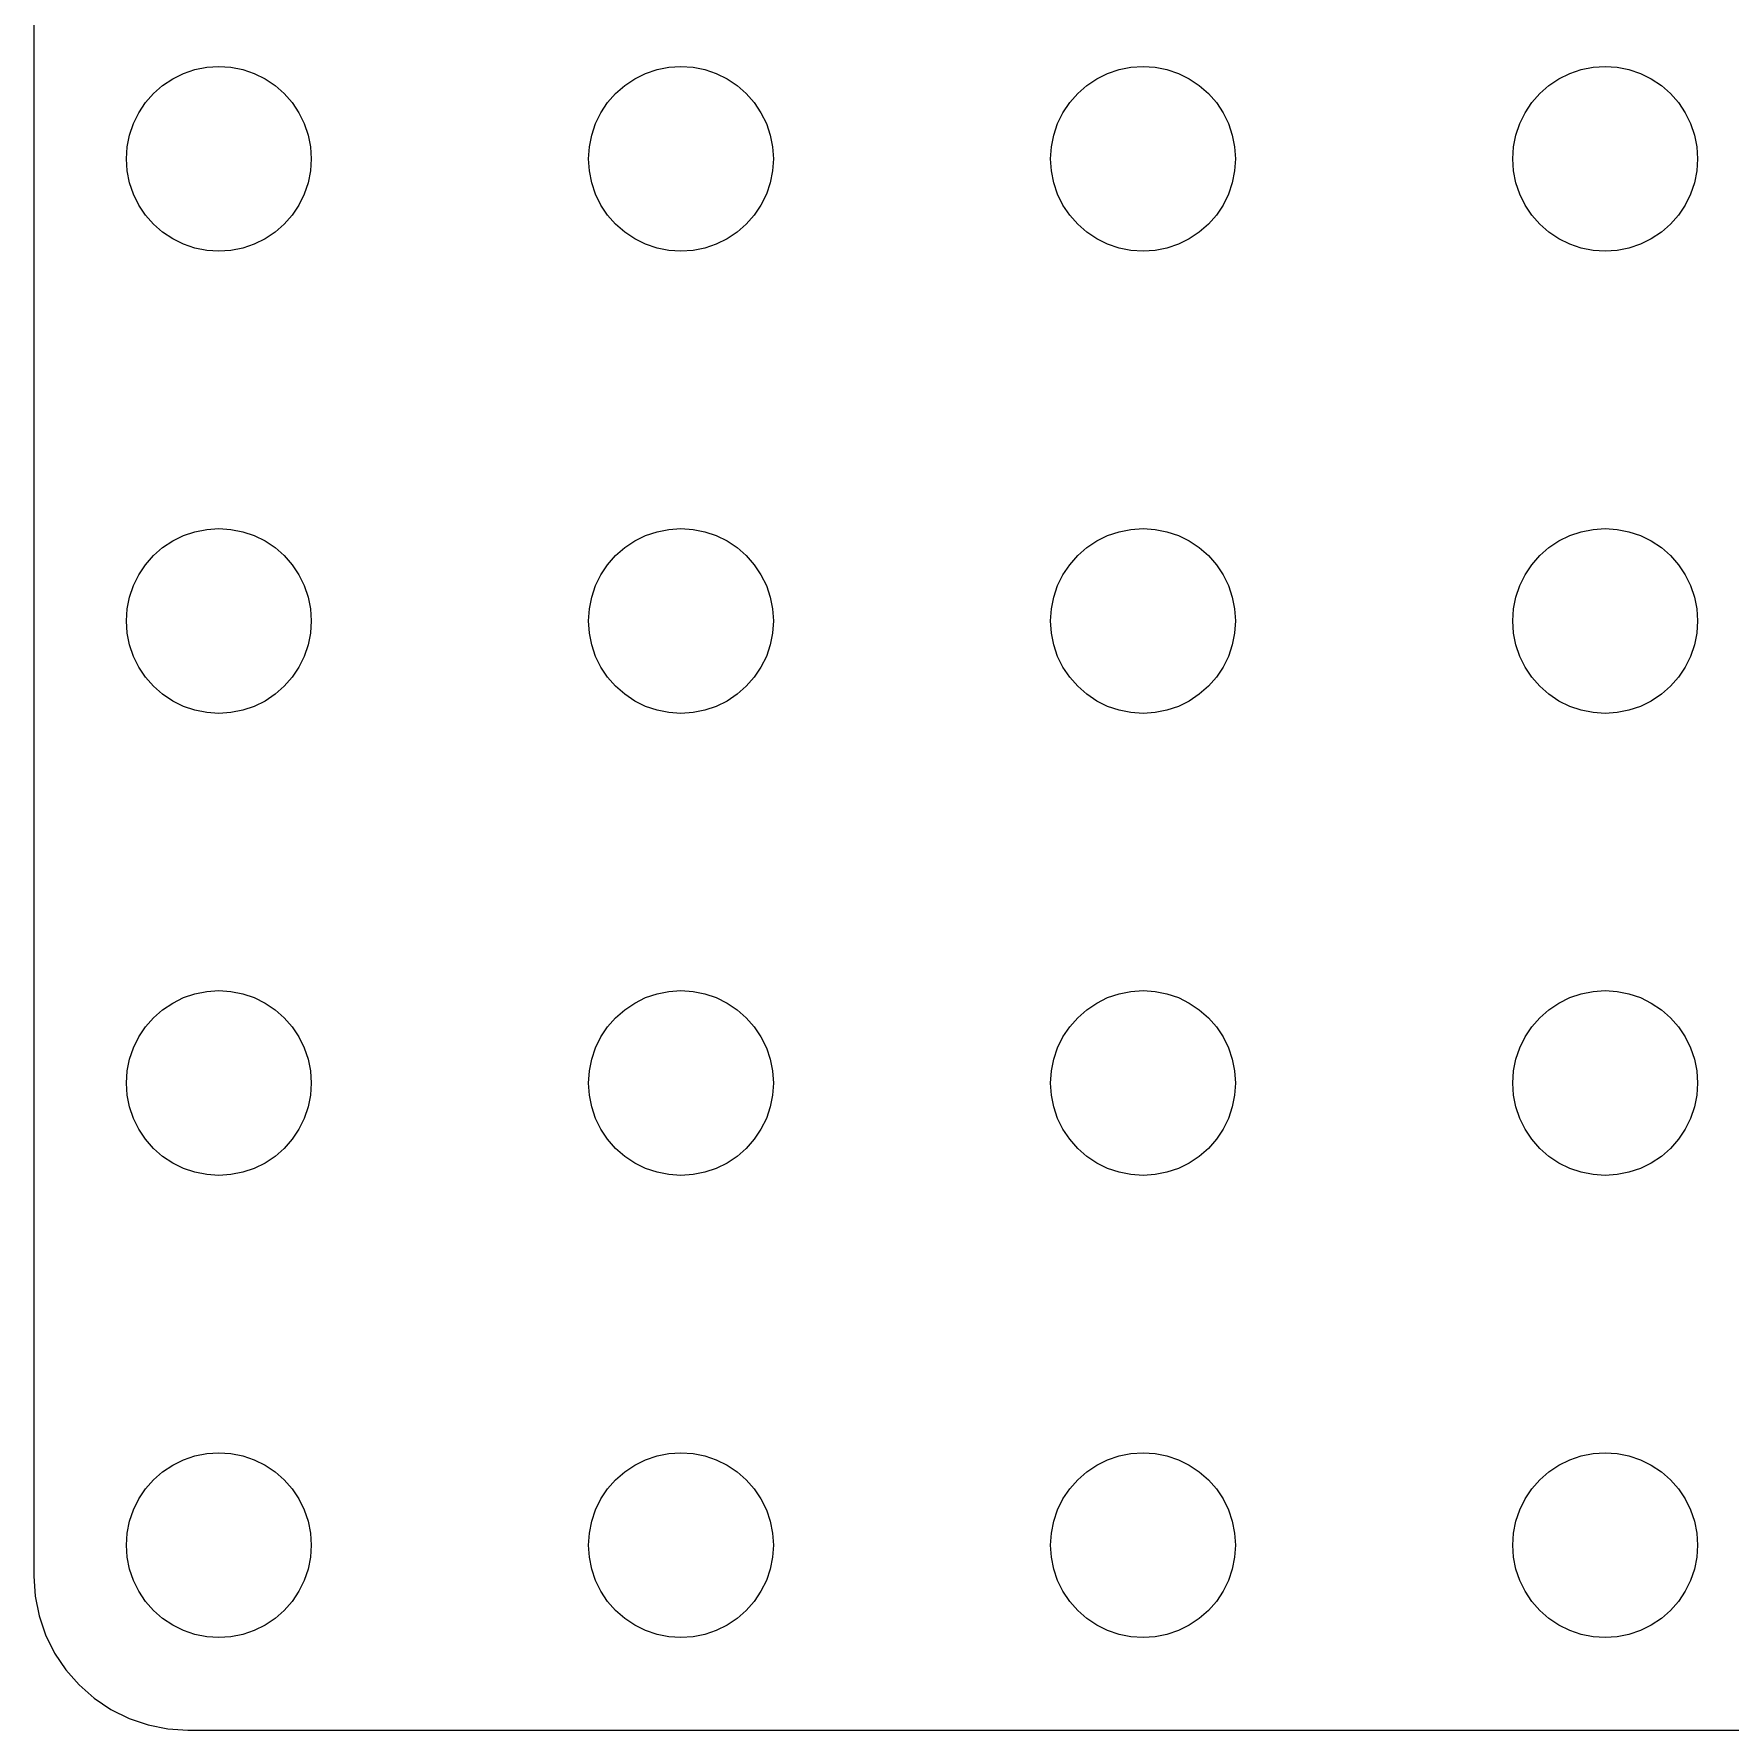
# Model space of a CAD drawing. Header units: metres. Extents: x -111 to 111, y -111 to 111.
# Drawn here: x -111 to -55.9, y -111 to -55.9 of the extents above; entities that cross this region are included whole.
import ezdxf

# ---------------------------------------------------------------- set-up
doc = ezdxf.new("R2010")
doc.units = ezdxf.units.M

msp = doc.modelspace()

# ---------------------------------------------------------------- linework, layer by layer
for p, q in [((-111.005, 106.005), (-111.005, -106.005)), ((-106.5, -57.4019), (-106.148, -57.2284)), ((-106.148, -57.2284), (-105.776, -57.1022)), ((-105.776, -57.1022), (-105.392, -57.0257)), ((-105.392, -57.0257), (-105, -57)), ((-105, -57), (-104.608, -57.0257)), ((-104.608, -57.0257), (-104.224, -57.1022)), ((-104.224, -57.1022), (-103.852, -57.2284)), ((-103.852, -57.2284), (-103.5, -57.4019)), ((-91.5, -57.4019), (-91.148, -57.2284)), ((-91.148, -57.2284), (-90.7765, -57.1022)), ((-90.7765, -57.1022), (-90.3916, -57.0257)), ((-90.3916, -57.0257), (-90, -57)), ((-90, -57), (-89.6084, -57.0257)), ((-89.6084, -57.0257), (-89.2235, -57.1022)), ((-89.2235, -57.1022), (-88.8519, -57.2284)), ((-88.8519, -57.2284), (-88.5, -57.4019)), ((-76.5, -57.4019), (-76.148, -57.2284)), ((-76.148, -57.2284), (-75.7765, -57.1022)), ((-75.7765, -57.1022), (-75.3916, -57.0257)), ((-75.3916, -57.0257), (-75, -57)), ((-75, -57), (-74.6084, -57.0257)), ((-74.6084, -57.0257), (-74.2235, -57.1022)), ((-74.2235, -57.1022), (-73.8519, -57.2284)), ((-73.8519, -57.2284), (-73.5, -57.4019)), ((-61.5, -57.4019), (-61.148, -57.2284)), ((-61.148, -57.2284), (-60.7765, -57.1022)), ((-60.7765, -57.1022), (-60.3916, -57.0257)), ((-60.3916, -57.0257), (-60, -57)), ((-60, -57), (-59.6084, -57.0257)), ((-59.6084, -57.0257), (-59.2235, -57.1022)), ((-59.2235, -57.1022), (-58.8519, -57.2284)), ((-58.8519, -57.2284), (-58.5, -57.4019)), ((-107.121, -57.8787), (-106.826, -57.6199)), ((-106.826, -57.6199), (-106.5, -57.4019)), ((-103.5, -57.4019), (-103.174, -57.6199)), ((-103.174, -57.6199), (-102.879, -57.8787)), ((-92.1213, -57.8787), (-91.8263, -57.6199)), ((-91.8263, -57.6199), (-91.5, -57.4019)), ((-88.5, -57.4019), (-88.1737, -57.6199)), ((-88.1737, -57.6199), (-87.8787, -57.8787)), ((-77.1213, -57.8787), (-76.8263, -57.6199)), ((-76.8263, -57.6199), (-76.5, -57.4019)), ((-73.5, -57.4019), (-73.1737, -57.6199)), ((-73.1737, -57.6199), (-72.8787, -57.8787)), ((-62.1213, -57.8787), (-61.8263, -57.6199)), ((-61.8263, -57.6199), (-61.5, -57.4019)), ((-58.5, -57.4019), (-58.1737, -57.6199)), ((-58.1737, -57.6199), (-57.8787, -57.8787)), ((-107.598, -58.5), (-107.38, -58.1737)), ((-107.38, -58.1737), (-107.121, -57.8787)), ((-102.879, -57.8787), (-102.62, -58.1737)), ((-102.62, -58.1737), (-102.402, -58.5)), ((-92.5981, -58.5), (-92.3801, -58.1737)), ((-92.3801, -58.1737), (-92.1213, -57.8787)), ((-87.8787, -57.8787), (-87.6199, -58.1737)), ((-87.6199, -58.1737), (-87.4019, -58.5)), ((-77.5981, -58.5), (-77.3801, -58.1737)), ((-77.3801, -58.1737), (-77.1213, -57.8787)), ((-72.8787, -57.8787), (-72.6199, -58.1737)), ((-72.6199, -58.1737), (-72.4019, -58.5)), ((-62.5981, -58.5), (-62.3801, -58.1737)), ((-62.3801, -58.1737), (-62.1213, -57.8787)), ((-57.8787, -57.8787), (-57.6199, -58.1737)), ((-57.6199, -58.1737), (-57.4019, -58.5)), ((-107.898, -59.2235), (-107.772, -58.8519)), ((-107.772, -58.8519), (-107.598, -58.5)), ((-102.402, -58.5), (-102.228, -58.8519)), ((-102.228, -58.8519), (-102.102, -59.2235)), ((-92.8978, -59.2235), (-92.7716, -58.8519)), ((-92.7716, -58.8519), (-92.5981, -58.5)), ((-87.4019, -58.5), (-87.2284, -58.8519)), ((-87.2284, -58.8519), (-87.1022, -59.2235)), ((-77.8978, -59.2235), (-77.7716, -58.8519)), ((-77.7716, -58.8519), (-77.5981, -58.5)), ((-72.4019, -58.5), (-72.2284, -58.8519)), ((-72.2284, -58.8519), (-72.1022, -59.2235)), ((-62.8978, -59.2235), (-62.7716, -58.8519)), ((-62.7716, -58.8519), (-62.5981, -58.5)), ((-57.4019, -58.5), (-57.2284, -58.8519)), ((-57.2284, -58.8519), (-57.1022, -59.2235)), ((-107.974, -59.6084), (-107.898, -59.2235)), ((-102.102, -59.2235), (-102.026, -59.6084)), ((-92.9743, -59.6084), (-92.8978, -59.2235)), ((-87.1022, -59.2235), (-87.0257, -59.6084)), ((-77.9743, -59.6084), (-77.8978, -59.2235)), ((-72.1022, -59.2235), (-72.0257, -59.6084)), ((-62.9743, -59.6084), (-62.8978, -59.2235)), ((-57.1022, -59.2235), (-57.0257, -59.6084)), ((-108, -60), (-107.974, -59.6084)), ((-107.974, -60.3916), (-108, -60)), ((-102.026, -59.6084), (-102, -60)), ((-102, -60), (-102.026, -60.3916)), ((-93, -60), (-92.9743, -59.6084)), ((-92.9743, -60.3916), (-93, -60)), ((-87.0257, -59.6084), (-87, -60)), ((-87, -60), (-87.0257, -60.3916)), ((-78, -60), (-77.9743, -59.6084)), ((-77.9743, -60.3916), (-78, -60)), ((-72.0257, -59.6084), (-72, -60)), ((-72, -60), (-72.0257, -60.3916)), ((-63, -60), (-62.9743, -59.6084)), ((-62.9743, -60.3916), (-63, -60)), ((-57.0257, -59.6084), (-57, -60)), ((-57, -60), (-57.0257, -60.3916)), ((-107.898, -60.7765), (-107.974, -60.3916)), ((-102.026, -60.3916), (-102.102, -60.7765)), ((-92.8978, -60.7765), (-92.9743, -60.3916)), ((-87.0257, -60.3916), (-87.1022, -60.7765)), ((-77.8978, -60.7765), (-77.9743, -60.3916)), ((-72.0257, -60.3916), (-72.1022, -60.7765)), ((-62.8978, -60.7765), (-62.9743, -60.3916)), ((-57.0257, -60.3916), (-57.1022, -60.7765)), ((-107.772, -61.148), (-107.898, -60.7765)), ((-102.102, -60.7765), (-102.228, -61.148)), ((-92.7716, -61.148), (-92.8978, -60.7765)), ((-87.1022, -60.7765), (-87.2284, -61.148)), ((-77.7716, -61.148), (-77.8978, -60.7765)), ((-72.1022, -60.7765), (-72.2284, -61.148)), ((-62.7716, -61.148), (-62.8978, -60.7765)), ((-57.1022, -60.7765), (-57.2284, -61.148)), ((-107.598, -61.5), (-107.772, -61.148)), ((-107.38, -61.8263), (-107.598, -61.5)), ((-102.402, -61.5), (-102.62, -61.8263)), ((-102.228, -61.148), (-102.402, -61.5)), ((-92.5981, -61.5), (-92.7716, -61.148)), ((-92.3801, -61.8263), (-92.5981, -61.5)), ((-87.4019, -61.5), (-87.6199, -61.8263)), ((-87.2284, -61.148), (-87.4019, -61.5)), ((-77.5981, -61.5), (-77.7716, -61.148)), ((-77.3801, -61.8263), (-77.5981, -61.5)), ((-72.4019, -61.5), (-72.6199, -61.8263)), ((-72.2284, -61.148), (-72.4019, -61.5)), ((-62.5981, -61.5), (-62.7716, -61.148)), ((-62.3801, -61.8263), (-62.5981, -61.5)), ((-57.4019, -61.5), (-57.6199, -61.8263)), ((-57.2284, -61.148), (-57.4019, -61.5)), ((-107.121, -62.1213), (-107.38, -61.8263)), ((-106.826, -62.3801), (-107.121, -62.1213)), ((-102.879, -62.1213), (-103.174, -62.3801)), ((-102.62, -61.8263), (-102.879, -62.1213)), ((-92.1213, -62.1213), (-92.3801, -61.8263)), ((-91.8263, -62.3801), (-92.1213, -62.1213)), ((-87.8787, -62.1213), (-88.1737, -62.3801)), ((-87.6199, -61.8263), (-87.8787, -62.1213)), ((-77.1213, -62.1213), (-77.3801, -61.8263)), ((-76.8263, -62.3801), (-77.1213, -62.1213)), ((-72.8787, -62.1213), (-73.1737, -62.3801)), ((-72.6199, -61.8263), (-72.8787, -62.1213)), ((-62.1213, -62.1213), (-62.3801, -61.8263)), ((-61.8263, -62.3801), (-62.1213, -62.1213)), ((-57.8787, -62.1213), (-58.1737, -62.3801)), ((-57.6199, -61.8263), (-57.8787, -62.1213)), ((-106.5, -62.5981), (-106.826, -62.3801)), ((-106.148, -62.7716), (-106.5, -62.5981)), ((-105.776, -62.8978), (-106.148, -62.7716)), ((-103.852, -62.7716), (-104.224, -62.8978)), ((-103.5, -62.5981), (-103.852, -62.7716)), ((-103.174, -62.3801), (-103.5, -62.5981)), ((-91.5, -62.5981), (-91.8263, -62.3801)), ((-91.148, -62.7716), (-91.5, -62.5981)), ((-90.7765, -62.8978), (-91.148, -62.7716)), ((-88.8519, -62.7716), (-89.2235, -62.8978)), ((-88.5, -62.5981), (-88.8519, -62.7716)), ((-88.1737, -62.3801), (-88.5, -62.5981)), ((-76.5, -62.5981), (-76.8263, -62.3801)), ((-76.148, -62.7716), (-76.5, -62.5981)), ((-75.7765, -62.8978), (-76.148, -62.7716)), ((-73.8519, -62.7716), (-74.2235, -62.8978)), ((-73.5, -62.5981), (-73.8519, -62.7716)), ((-73.1737, -62.3801), (-73.5, -62.5981)), ((-61.5, -62.5981), (-61.8263, -62.3801)), ((-61.148, -62.7716), (-61.5, -62.5981)), ((-60.7765, -62.8978), (-61.148, -62.7716)), ((-58.8519, -62.7716), (-59.2235, -62.8978)), ((-58.5, -62.5981), (-58.8519, -62.7716)), ((-58.1737, -62.3801), (-58.5, -62.5981)), ((-105.392, -62.9743), (-105.776, -62.8978)), ((-105, -63), (-105.392, -62.9743)), ((-104.608, -62.9743), (-105, -63)), ((-104.224, -62.8978), (-104.608, -62.9743)), ((-90.3916, -62.9743), (-90.7765, -62.8978)), ((-90, -63), (-90.3916, -62.9743)), ((-89.6084, -62.9743), (-90, -63)), ((-89.2235, -62.8978), (-89.6084, -62.9743)), ((-75.3916, -62.9743), (-75.7765, -62.8978)), ((-75, -63), (-75.3916, -62.9743)), ((-74.6084, -62.9743), (-75, -63)), ((-74.2235, -62.8978), (-74.6084, -62.9743)), ((-60.3916, -62.9743), (-60.7765, -62.8978)), ((-60, -63), (-60.3916, -62.9743)), ((-59.6084, -62.9743), (-60, -63)), ((-59.2235, -62.8978), (-59.6084, -62.9743)), ((-106.148, -72.2284), (-105.776, -72.1022)), ((-105.776, -72.1022), (-105.392, -72.0257)), ((-105.392, -72.0257), (-105, -72)), ((-105, -72), (-104.608, -72.0257)), ((-104.608, -72.0257), (-104.224, -72.1022)), ((-104.224, -72.1022), (-103.852, -72.2284)), ((-91.148, -72.2284), (-90.7765, -72.1022)), ((-90.7765, -72.1022), (-90.3916, -72.0257)), ((-90.3916, -72.0257), (-90, -72)), ((-90, -72), (-89.6084, -72.0257)), ((-89.6084, -72.0257), (-89.2235, -72.1022)), ((-89.2235, -72.1022), (-88.8519, -72.2284)), ((-76.148, -72.2284), (-75.7765, -72.1022)), ((-75.7765, -72.1022), (-75.3916, -72.0257)), ((-75.3916, -72.0257), (-75, -72)), ((-75, -72), (-74.6084, -72.0257)), ((-74.6084, -72.0257), (-74.2235, -72.1022)), ((-74.2235, -72.1022), (-73.8519, -72.2284)), ((-61.148, -72.2284), (-60.7765, -72.1022)), ((-60.7765, -72.1022), (-60.3916, -72.0257)), ((-60.3916, -72.0257), (-60, -72)), ((-60, -72), (-59.6084, -72.0257)), ((-59.6084, -72.0257), (-59.2235, -72.1022)), ((-59.2235, -72.1022), (-58.8519, -72.2284)), ((-107.121, -72.8787), (-106.826, -72.6199)), ((-106.826, -72.6199), (-106.5, -72.4019)), ((-106.5, -72.4019), (-106.148, -72.2284)), ((-103.852, -72.2284), (-103.5, -72.4019)), ((-103.5, -72.4019), (-103.174, -72.6199)), ((-103.174, -72.6199), (-102.879, -72.8787)), ((-92.1213, -72.8787), (-91.8263, -72.6199)), ((-91.8263, -72.6199), (-91.5, -72.4019)), ((-91.5, -72.4019), (-91.148, -72.2284)), ((-88.8519, -72.2284), (-88.5, -72.4019)), ((-88.5, -72.4019), (-88.1737, -72.6199)), ((-88.1737, -72.6199), (-87.8787, -72.8787)), ((-77.1213, -72.8787), (-76.8263, -72.6199)), ((-76.8263, -72.6199), (-76.5, -72.4019)), ((-76.5, -72.4019), (-76.148, -72.2284)), ((-73.8519, -72.2284), (-73.5, -72.4019)), ((-73.5, -72.4019), (-73.1737, -72.6199)), ((-73.1737, -72.6199), (-72.8787, -72.8787)), ((-62.1213, -72.8787), (-61.8263, -72.6199)), ((-61.8263, -72.6199), (-61.5, -72.4019)), ((-61.5, -72.4019), (-61.148, -72.2284)), ((-58.8519, -72.2284), (-58.5, -72.4019)), ((-58.5, -72.4019), (-58.1737, -72.6199)), ((-58.1737, -72.6199), (-57.8787, -72.8787)), ((-107.598, -73.5), (-107.38, -73.1737)), ((-107.38, -73.1737), (-107.121, -72.8787)), ((-102.879, -72.8787), (-102.62, -73.1737)), ((-102.62, -73.1737), (-102.402, -73.5)), ((-92.5981, -73.5), (-92.3801, -73.1737)), ((-92.3801, -73.1737), (-92.1213, -72.8787)), ((-87.8787, -72.8787), (-87.6199, -73.1737)), ((-87.6199, -73.1737), (-87.4019, -73.5)), ((-77.5981, -73.5), (-77.3801, -73.1737)), ((-77.3801, -73.1737), (-77.1213, -72.8787)), ((-72.8787, -72.8787), (-72.6199, -73.1737)), ((-72.6199, -73.1737), (-72.4019, -73.5)), ((-62.5981, -73.5), (-62.3801, -73.1737)), ((-62.3801, -73.1737), (-62.1213, -72.8787)), ((-57.8787, -72.8787), (-57.6199, -73.1737)), ((-57.6199, -73.1737), (-57.4019, -73.5)), ((-107.772, -73.8519), (-107.598, -73.5)), ((-102.402, -73.5), (-102.228, -73.8519)), ((-92.7716, -73.8519), (-92.5981, -73.5)), ((-87.4019, -73.5), (-87.2284, -73.8519)), ((-77.7716, -73.8519), (-77.5981, -73.5)), ((-72.4019, -73.5), (-72.2284, -73.8519)), ((-62.7716, -73.8519), (-62.5981, -73.5)), ((-57.4019, -73.5), (-57.2284, -73.8519)), ((-107.974, -74.6084), (-107.898, -74.2235)), ((-107.898, -74.2235), (-107.772, -73.8519)), ((-102.228, -73.8519), (-102.102, -74.2235)), ((-102.102, -74.2235), (-102.026, -74.6084)), ((-92.9743, -74.6084), (-92.8978, -74.2235)), ((-92.8978, -74.2235), (-92.7716, -73.8519)), ((-87.2284, -73.8519), (-87.1022, -74.2235)), ((-87.1022, -74.2235), (-87.0257, -74.6084)), ((-77.9743, -74.6084), (-77.8978, -74.2235)), ((-77.8978, -74.2235), (-77.7716, -73.8519)), ((-72.2284, -73.8519), (-72.1022, -74.2235)), ((-72.1022, -74.2235), (-72.0257, -74.6084)), ((-62.9743, -74.6084), (-62.8978, -74.2235)), ((-62.8978, -74.2235), (-62.7716, -73.8519)), ((-57.2284, -73.8519), (-57.1022, -74.2235)), ((-57.1022, -74.2235), (-57.0257, -74.6084)), ((-108, -75), (-107.974, -74.6084)), ((-102.026, -74.6084), (-102, -75)), ((-93, -75), (-92.9743, -74.6084)), ((-87.0257, -74.6084), (-87, -75)), ((-78, -75), (-77.9743, -74.6084)), ((-72.0257, -74.6084), (-72, -75)), ((-63, -75), (-62.9743, -74.6084)), ((-57.0257, -74.6084), (-57, -75)), ((-107.974, -75.3916), (-108, -75)), ((-107.898, -75.7765), (-107.974, -75.3916)), ((-102.026, -75.3916), (-102.102, -75.7765)), ((-102, -75), (-102.026, -75.3916)), ((-92.9743, -75.3916), (-93, -75)), ((-92.8978, -75.7765), (-92.9743, -75.3916)), ((-87.0257, -75.3916), (-87.1022, -75.7765)), ((-87, -75), (-87.0257, -75.3916)), ((-77.9743, -75.3916), (-78, -75)), ((-77.8978, -75.7765), (-77.9743, -75.3916)), ((-72.0257, -75.3916), (-72.1022, -75.7765)), ((-72, -75), (-72.0257, -75.3916)), ((-62.9743, -75.3916), (-63, -75)), ((-62.8978, -75.7765), (-62.9743, -75.3916)), ((-57.0257, -75.3916), (-57.1022, -75.7765)), ((-57, -75), (-57.0257, -75.3916)), ((-107.772, -76.148), (-107.898, -75.7765)), ((-102.102, -75.7765), (-102.228, -76.148)), ((-92.7716, -76.148), (-92.8978, -75.7765)), ((-87.1022, -75.7765), (-87.2284, -76.148)), ((-77.7716, -76.148), (-77.8978, -75.7765)), ((-72.1022, -75.7765), (-72.2284, -76.148)), ((-62.7716, -76.148), (-62.8978, -75.7765)), ((-57.1022, -75.7765), (-57.2284, -76.148)), ((-107.598, -76.5), (-107.772, -76.148)), ((-107.38, -76.8263), (-107.598, -76.5)), ((-102.402, -76.5), (-102.62, -76.8263)), ((-102.228, -76.148), (-102.402, -76.5)), ((-92.5981, -76.5), (-92.7716, -76.148)), ((-92.3801, -76.8263), (-92.5981, -76.5)), ((-87.4019, -76.5), (-87.6199, -76.8263)), ((-87.2284, -76.148), (-87.4019, -76.5)), ((-77.5981, -76.5), (-77.7716, -76.148)), ((-77.3801, -76.8263), (-77.5981, -76.5)), ((-72.4019, -76.5), (-72.6199, -76.8263)), ((-72.2284, -76.148), (-72.4019, -76.5)), ((-62.5981, -76.5), (-62.7716, -76.148)), ((-62.3801, -76.8263), (-62.5981, -76.5)), ((-57.4019, -76.5), (-57.6199, -76.8263)), ((-57.2284, -76.148), (-57.4019, -76.5)), ((-107.121, -77.1213), (-107.38, -76.8263)), ((-102.62, -76.8263), (-102.879, -77.1213)), ((-92.1213, -77.1213), (-92.3801, -76.8263)), ((-87.6199, -76.8263), (-87.8787, -77.1213)), ((-77.1213, -77.1213), (-77.3801, -76.8263)), ((-72.6199, -76.8263), (-72.8787, -77.1213)), ((-62.1213, -77.1213), (-62.3801, -76.8263)), ((-57.6199, -76.8263), (-57.8787, -77.1213)), ((-106.826, -77.3801), (-107.121, -77.1213)), ((-106.5, -77.5981), (-106.826, -77.3801)), ((-106.148, -77.7716), (-106.5, -77.5981)), ((-103.5, -77.5981), (-103.852, -77.7716)), ((-103.174, -77.3801), (-103.5, -77.5981)), ((-102.879, -77.1213), (-103.174, -77.3801)), ((-91.8263, -77.3801), (-92.1213, -77.1213)), ((-91.5, -77.5981), (-91.8263, -77.3801)), ((-91.148, -77.7716), (-91.5, -77.5981)), ((-88.5, -77.5981), (-88.8519, -77.7716)), ((-88.1737, -77.3801), (-88.5, -77.5981)), ((-87.8787, -77.1213), (-88.1737, -77.3801)), ((-76.8263, -77.3801), (-77.1213, -77.1213)), ((-76.5, -77.5981), (-76.8263, -77.3801)), ((-76.148, -77.7716), (-76.5, -77.5981)), ((-73.5, -77.5981), (-73.8519, -77.7716)), ((-73.1737, -77.3801), (-73.5, -77.5981)), ((-72.8787, -77.1213), (-73.1737, -77.3801)), ((-61.8263, -77.3801), (-62.1213, -77.1213)), ((-61.5, -77.5981), (-61.8263, -77.3801)), ((-61.148, -77.7716), (-61.5, -77.5981)), ((-58.5, -77.5981), (-58.8519, -77.7716)), ((-58.1737, -77.3801), (-58.5, -77.5981)), ((-57.8787, -77.1213), (-58.1737, -77.3801)), ((-105.776, -77.8978), (-106.148, -77.7716)), ((-105.392, -77.9743), (-105.776, -77.8978)), ((-105, -78), (-105.392, -77.9743)), ((-104.608, -77.9743), (-105, -78)), ((-104.224, -77.8978), (-104.608, -77.9743)), ((-103.852, -77.7716), (-104.224, -77.8978)), ((-90.7765, -77.8978), (-91.148, -77.7716)), ((-90.3916, -77.9743), (-90.7765, -77.8978)), ((-90, -78), (-90.3916, -77.9743)), ((-89.6084, -77.9743), (-90, -78)), ((-89.2235, -77.8978), (-89.6084, -77.9743)), ((-88.8519, -77.7716), (-89.2235, -77.8978)), ((-75.7765, -77.8978), (-76.148, -77.7716)), ((-75.3916, -77.9743), (-75.7765, -77.8978)), ((-75, -78), (-75.3916, -77.9743)), ((-74.6084, -77.9743), (-75, -78)), ((-74.2235, -77.8978), (-74.6084, -77.9743)), ((-73.8519, -77.7716), (-74.2235, -77.8978)), ((-60.7765, -77.8978), (-61.148, -77.7716)), ((-60.3916, -77.9743), (-60.7765, -77.8978)), ((-60, -78), (-60.3916, -77.9743)), ((-59.6084, -77.9743), (-60, -78)), ((-59.2235, -77.8978), (-59.6084, -77.9743)), ((-58.8519, -77.7716), (-59.2235, -77.8978)), ((-106.826, -87.6199), (-106.5, -87.4019)), ((-106.5, -87.4019), (-106.148, -87.2284)), ((-106.148, -87.2284), (-105.776, -87.1022)), ((-105.776, -87.1022), (-105.392, -87.0257)), ((-105.392, -87.0257), (-105, -87)), ((-105, -87), (-104.608, -87.0257)), ((-104.608, -87.0257), (-104.224, -87.1022)), ((-104.224, -87.1022), (-103.852, -87.2284)), ((-103.852, -87.2284), (-103.5, -87.4019)), ((-103.5, -87.4019), (-103.174, -87.6199)), ((-91.8263, -87.6199), (-91.5, -87.4019)), ((-91.5, -87.4019), (-91.148, -87.2284)), ((-91.148, -87.2284), (-90.7765, -87.1022)), ((-90.7765, -87.1022), (-90.3916, -87.0257)), ((-90.3916, -87.0257), (-90, -87)), ((-90, -87), (-89.6084, -87.0257)), ((-89.6084, -87.0257), (-89.2235, -87.1022)), ((-89.2235, -87.1022), (-88.8519, -87.2284)), ((-88.8519, -87.2284), (-88.5, -87.4019)), ((-88.5, -87.4019), (-88.1737, -87.6199)), ((-76.8263, -87.6199), (-76.5, -87.4019)), ((-76.5, -87.4019), (-76.148, -87.2284)), ((-76.148, -87.2284), (-75.7765, -87.1022)), ((-75.7765, -87.1022), (-75.3916, -87.0257)), ((-75.3916, -87.0257), (-75, -87)), ((-75, -87), (-74.6084, -87.0257)), ((-74.6084, -87.0257), (-74.2235, -87.1022)), ((-74.2235, -87.1022), (-73.8519, -87.2284)), ((-73.8519, -87.2284), (-73.5, -87.4019)), ((-73.5, -87.4019), (-73.1737, -87.6199)), ((-61.8263, -87.6199), (-61.5, -87.4019)), ((-61.5, -87.4019), (-61.148, -87.2284)), ((-61.148, -87.2284), (-60.7765, -87.1022)), ((-60.7765, -87.1022), (-60.3916, -87.0257)), ((-60.3916, -87.0257), (-60, -87)), ((-60, -87), (-59.6084, -87.0257)), ((-59.6084, -87.0257), (-59.2235, -87.1022)), ((-59.2235, -87.1022), (-58.8519, -87.2284)), ((-58.8519, -87.2284), (-58.5, -87.4019)), ((-58.5, -87.4019), (-58.1737, -87.6199)), ((-107.38, -88.1737), (-107.121, -87.8787)), ((-107.121, -87.8787), (-106.826, -87.6199)), ((-103.174, -87.6199), (-102.879, -87.8787)), ((-102.879, -87.8787), (-102.62, -88.1737)), ((-92.3801, -88.1737), (-92.1213, -87.8787)), ((-92.1213, -87.8787), (-91.8263, -87.6199)), ((-88.1737, -87.6199), (-87.8787, -87.8787)), ((-87.8787, -87.8787), (-87.6199, -88.1737)), ((-77.3801, -88.1737), (-77.1213, -87.8787)), ((-77.1213, -87.8787), (-76.8263, -87.6199)), ((-73.1737, -87.6199), (-72.8787, -87.8787)), ((-72.8787, -87.8787), (-72.6199, -88.1737)), ((-62.3801, -88.1737), (-62.1213, -87.8787)), ((-62.1213, -87.8787), (-61.8263, -87.6199)), ((-58.1737, -87.6199), (-57.8787, -87.8787)), ((-57.8787, -87.8787), (-57.6199, -88.1737)), ((-107.772, -88.8519), (-107.598, -88.5)), ((-107.598, -88.5), (-107.38, -88.1737)), ((-102.62, -88.1737), (-102.402, -88.5)), ((-102.402, -88.5), (-102.228, -88.8519)), ((-92.7716, -88.8519), (-92.5981, -88.5)), ((-92.5981, -88.5), (-92.3801, -88.1737)), ((-87.6199, -88.1737), (-87.4019, -88.5)), ((-87.4019, -88.5), (-87.2284, -88.8519)), ((-77.7716, -88.8519), (-77.5981, -88.5)), ((-77.5981, -88.5), (-77.3801, -88.1737)), ((-72.6199, -88.1737), (-72.4019, -88.5)), ((-72.4019, -88.5), (-72.2284, -88.8519)), ((-62.7716, -88.8519), (-62.5981, -88.5)), ((-62.5981, -88.5), (-62.3801, -88.1737)), ((-57.6199, -88.1737), (-57.4019, -88.5)), ((-57.4019, -88.5), (-57.2284, -88.8519)), ((-107.898, -89.2235), (-107.772, -88.8519)), ((-102.228, -88.8519), (-102.102, -89.2235)), ((-92.8978, -89.2235), (-92.7716, -88.8519)), ((-87.2284, -88.8519), (-87.1022, -89.2235)), ((-77.8978, -89.2235), (-77.7716, -88.8519)), ((-72.2284, -88.8519), (-72.1022, -89.2235)), ((-62.8978, -89.2235), (-62.7716, -88.8519)), ((-57.2284, -88.8519), (-57.1022, -89.2235)), ((-108, -90), (-107.974, -89.6084)), ((-107.974, -89.6084), (-107.898, -89.2235)), ((-102.102, -89.2235), (-102.026, -89.6084)), ((-102.026, -89.6084), (-102, -90)), ((-93, -90), (-92.9743, -89.6084)), ((-92.9743, -89.6084), (-92.8978, -89.2235)), ((-87.1022, -89.2235), (-87.0257, -89.6084)), ((-87.0257, -89.6084), (-87, -90)), ((-78, -90), (-77.9743, -89.6084)), ((-77.9743, -89.6084), (-77.8978, -89.2235)), ((-72.1022, -89.2235), (-72.0257, -89.6084)), ((-72.0257, -89.6084), (-72, -90)), ((-63, -90), (-62.9743, -89.6084)), ((-62.9743, -89.6084), (-62.8978, -89.2235)), ((-57.1022, -89.2235), (-57.0257, -89.6084)), ((-57.0257, -89.6084), (-57, -90)), ((-107.974, -90.3916), (-108, -90)), ((-102, -90), (-102.026, -90.3916)), ((-92.9743, -90.3916), (-93, -90)), ((-87, -90), (-87.0257, -90.3916)), ((-77.9743, -90.3916), (-78, -90)), ((-72, -90), (-72.0257, -90.3916)), ((-62.9743, -90.3916), (-63, -90)), ((-57, -90), (-57.0257, -90.3916)), ((-107.898, -90.7765), (-107.974, -90.3916)), ((-107.772, -91.148), (-107.898, -90.7765)), ((-102.102, -90.7765), (-102.228, -91.148)), ((-102.026, -90.3916), (-102.102, -90.7765)), ((-92.8978, -90.7765), (-92.9743, -90.3916)), ((-92.7716, -91.148), (-92.8978, -90.7765)), ((-87.1022, -90.7765), (-87.2284, -91.148)), ((-87.0257, -90.3916), (-87.1022, -90.7765)), ((-77.8978, -90.7765), (-77.9743, -90.3916)), ((-77.7716, -91.148), (-77.8978, -90.7765)), ((-72.1022, -90.7765), (-72.2284, -91.148)), ((-72.0257, -90.3916), (-72.1022, -90.7765)), ((-62.8978, -90.7765), (-62.9743, -90.3916)), ((-62.7716, -91.148), (-62.8978, -90.7765)), ((-57.1022, -90.7765), (-57.2284, -91.148)), ((-57.0257, -90.3916), (-57.1022, -90.7765)), ((-107.598, -91.5), (-107.772, -91.148)), ((-102.228, -91.148), (-102.402, -91.5)), ((-92.5981, -91.5), (-92.7716, -91.148)), ((-87.2284, -91.148), (-87.4019, -91.5)), ((-77.5981, -91.5), (-77.7716, -91.148)), ((-72.2284, -91.148), (-72.4019, -91.5)), ((-62.5981, -91.5), (-62.7716, -91.148)), ((-57.2284, -91.148), (-57.4019, -91.5)), ((-107.38, -91.8263), (-107.598, -91.5)), ((-107.121, -92.1213), (-107.38, -91.8263)), ((-102.62, -91.8263), (-102.879, -92.1213)), ((-102.402, -91.5), (-102.62, -91.8263)), ((-92.3801, -91.8263), (-92.5981, -91.5)), ((-92.1213, -92.1213), (-92.3801, -91.8263)), ((-87.6199, -91.8263), (-87.8787, -92.1213)), ((-87.4019, -91.5), (-87.6199, -91.8263)), ((-77.3801, -91.8263), (-77.5981, -91.5)), ((-77.1213, -92.1213), (-77.3801, -91.8263)), ((-72.6199, -91.8263), (-72.8787, -92.1213)), ((-72.4019, -91.5), (-72.6199, -91.8263)), ((-62.3801, -91.8263), (-62.5981, -91.5)), ((-62.1213, -92.1213), (-62.3801, -91.8263)), ((-57.6199, -91.8263), (-57.8787, -92.1213)), ((-57.4019, -91.5), (-57.6199, -91.8263)), ((-106.826, -92.3801), (-107.121, -92.1213)), ((-106.5, -92.5981), (-106.826, -92.3801)), ((-103.174, -92.3801), (-103.5, -92.5981)), ((-102.879, -92.1213), (-103.174, -92.3801)), ((-91.8263, -92.3801), (-92.1213, -92.1213)), ((-91.5, -92.5981), (-91.8263, -92.3801)), ((-88.1737, -92.3801), (-88.5, -92.5981)), ((-87.8787, -92.1213), (-88.1737, -92.3801)), ((-76.8263, -92.3801), (-77.1213, -92.1213)), ((-76.5, -92.5981), (-76.8263, -92.3801)), ((-73.1737, -92.3801), (-73.5, -92.5981)), ((-72.8787, -92.1213), (-73.1737, -92.3801)), ((-61.8263, -92.3801), (-62.1213, -92.1213)), ((-61.5, -92.5981), (-61.8263, -92.3801)), ((-58.1737, -92.3801), (-58.5, -92.5981)), ((-57.8787, -92.1213), (-58.1737, -92.3801)), ((-106.148, -92.7716), (-106.5, -92.5981)), ((-105.776, -92.8978), (-106.148, -92.7716)), ((-105.392, -92.9743), (-105.776, -92.8978)), ((-105, -93), (-105.392, -92.9743)), ((-104.608, -92.9743), (-105, -93)), ((-104.224, -92.8978), (-104.608, -92.9743)), ((-103.852, -92.7716), (-104.224, -92.8978)), ((-103.5, -92.5981), (-103.852, -92.7716)), ((-91.148, -92.7716), (-91.5, -92.5981)), ((-90.7765, -92.8978), (-91.148, -92.7716)), ((-90.3916, -92.9743), (-90.7765, -92.8978)), ((-90, -93), (-90.3916, -92.9743)), ((-89.6084, -92.9743), (-90, -93)), ((-89.2235, -92.8978), (-89.6084, -92.9743)), ((-88.8519, -92.7716), (-89.2235, -92.8978)), ((-88.5, -92.5981), (-88.8519, -92.7716)), ((-76.148, -92.7716), (-76.5, -92.5981)), ((-75.7765, -92.8978), (-76.148, -92.7716)), ((-75.3916, -92.9743), (-75.7765, -92.8978)), ((-75, -93), (-75.3916, -92.9743)), ((-74.6084, -92.9743), (-75, -93)), ((-74.2235, -92.8978), (-74.6084, -92.9743)), ((-73.8519, -92.7716), (-74.2235, -92.8978)), ((-73.5, -92.5981), (-73.8519, -92.7716)), ((-61.148, -92.7716), (-61.5, -92.5981)), ((-60.7765, -92.8978), (-61.148, -92.7716)), ((-60.3916, -92.9743), (-60.7765, -92.8978)), ((-60, -93), (-60.3916, -92.9743)), ((-59.6084, -92.9743), (-60, -93)), ((-59.2235, -92.8978), (-59.6084, -92.9743)), ((-58.8519, -92.7716), (-59.2235, -92.8978)), ((-58.5, -92.5981), (-58.8519, -92.7716)), ((-106.826, -102.62), (-106.5, -102.402)), ((-106.5, -102.402), (-106.148, -102.228)), ((-106.148, -102.228), (-105.776, -102.102)), ((-105.776, -102.102), (-105.392, -102.026)), ((-105.392, -102.026), (-105, -102)), ((-105, -102), (-104.608, -102.026)), ((-104.608, -102.026), (-104.224, -102.102)), ((-104.224, -102.102), (-103.852, -102.228)), ((-103.852, -102.228), (-103.5, -102.402)), ((-103.5, -102.402), (-103.174, -102.62)), ((-91.8263, -102.62), (-91.5, -102.402)), ((-91.5, -102.402), (-91.148, -102.228)), ((-91.148, -102.228), (-90.7765, -102.102)), ((-90.7765, -102.102), (-90.3916, -102.026)), ((-90.3916, -102.026), (-90, -102)), ((-90, -102), (-89.6084, -102.026)), ((-89.6084, -102.026), (-89.2235, -102.102)), ((-89.2235, -102.102), (-88.8519, -102.228)), ((-88.8519, -102.228), (-88.5, -102.402)), ((-88.5, -102.402), (-88.1737, -102.62)), ((-76.8263, -102.62), (-76.5, -102.402)), ((-76.5, -102.402), (-76.148, -102.228)), ((-76.148, -102.228), (-75.7765, -102.102)), ((-75.7765, -102.102), (-75.3916, -102.026)), ((-75.3916, -102.026), (-75, -102)), ((-75, -102), (-74.6084, -102.026)), ((-74.6084, -102.026), (-74.2235, -102.102)), ((-74.2235, -102.102), (-73.8519, -102.228)), ((-73.8519, -102.228), (-73.5, -102.402)), ((-73.5, -102.402), (-73.1737, -102.62)), ((-61.8263, -102.62), (-61.5, -102.402)), ((-61.5, -102.402), (-61.148, -102.228)), ((-61.148, -102.228), (-60.7765, -102.102)), ((-60.7765, -102.102), (-60.3916, -102.026)), ((-60.3916, -102.026), (-60, -102)), ((-60, -102), (-59.6084, -102.026)), ((-59.6084, -102.026), (-59.2235, -102.102)), ((-59.2235, -102.102), (-58.8519, -102.228)), ((-58.8519, -102.228), (-58.5, -102.402)), ((-58.5, -102.402), (-58.1737, -102.62)), ((-107.38, -103.174), (-107.121, -102.879)), ((-107.121, -102.879), (-106.826, -102.62)), ((-103.174, -102.62), (-102.879, -102.879)), ((-102.879, -102.879), (-102.62, -103.174)), ((-92.3801, -103.174), (-92.1213, -102.879)), ((-92.1213, -102.879), (-91.8263, -102.62)), ((-88.1737, -102.62), (-87.8787, -102.879)), ((-87.8787, -102.879), (-87.6199, -103.174)), ((-77.3801, -103.174), (-77.1213, -102.879)), ((-77.1213, -102.879), (-76.8263, -102.62)), ((-73.1737, -102.62), (-72.8787, -102.879)), ((-72.8787, -102.879), (-72.6199, -103.174)), ((-62.3801, -103.174), (-62.1213, -102.879)), ((-62.1213, -102.879), (-61.8263, -102.62)), ((-58.1737, -102.62), (-57.8787, -102.879)), ((-57.8787, -102.879), (-57.6199, -103.174)), ((-107.772, -103.852), (-107.598, -103.5)), ((-107.598, -103.5), (-107.38, -103.174)), ((-102.62, -103.174), (-102.402, -103.5)), ((-102.402, -103.5), (-102.228, -103.852)), ((-92.7716, -103.852), (-92.5981, -103.5)), ((-92.5981, -103.5), (-92.3801, -103.174)), ((-87.6199, -103.174), (-87.4019, -103.5)), ((-87.4019, -103.5), (-87.2284, -103.852)), ((-77.7716, -103.852), (-77.5981, -103.5)), ((-77.5981, -103.5), (-77.3801, -103.174)), ((-72.6199, -103.174), (-72.4019, -103.5)), ((-72.4019, -103.5), (-72.2284, -103.852)), ((-62.7716, -103.852), (-62.5981, -103.5)), ((-62.5981, -103.5), (-62.3801, -103.174)), ((-57.6199, -103.174), (-57.4019, -103.5)), ((-57.4019, -103.5), (-57.2284, -103.852)), ((-107.898, -104.224), (-107.772, -103.852)), ((-102.228, -103.852), (-102.102, -104.224)), ((-92.8978, -104.224), (-92.7716, -103.852)), ((-87.2284, -103.852), (-87.1022, -104.224)), ((-77.8978, -104.224), (-77.7716, -103.852)), ((-72.2284, -103.852), (-72.1022, -104.224)), ((-62.8978, -104.224), (-62.7716, -103.852)), ((-57.2284, -103.852), (-57.1022, -104.224)), ((-108, -105), (-107.974, -104.608)), ((-107.974, -104.608), (-107.898, -104.224)), ((-102.102, -104.224), (-102.026, -104.608)), ((-102.026, -104.608), (-102, -105)), ((-93, -105), (-92.9743, -104.608)), ((-92.9743, -104.608), (-92.8978, -104.224)), ((-87.1022, -104.224), (-87.0257, -104.608)), ((-87.0257, -104.608), (-87, -105)), ((-78, -105), (-77.9743, -104.608)), ((-77.9743, -104.608), (-77.8978, -104.224)), ((-72.1022, -104.224), (-72.0257, -104.608)), ((-72.0257, -104.608), (-72, -105)), ((-63, -105), (-62.9743, -104.608)), ((-62.9743, -104.608), (-62.8978, -104.224)), ((-57.1022, -104.224), (-57.0257, -104.608)), ((-57.0257, -104.608), (-57, -105)), ((-107.974, -105.392), (-108, -105)), ((-102, -105), (-102.026, -105.392)), ((-92.9743, -105.392), (-93, -105)), ((-87, -105), (-87.0257, -105.392)), ((-77.9743, -105.392), (-78, -105)), ((-72, -105), (-72.0257, -105.392)), ((-62.9743, -105.392), (-63, -105)), ((-57, -105), (-57.0257, -105.392)), ((-107.898, -105.776), (-107.974, -105.392)), ((-102.026, -105.392), (-102.102, -105.776)), ((-92.8978, -105.776), (-92.9743, -105.392)), ((-87.0257, -105.392), (-87.1022, -105.776)), ((-77.8978, -105.776), (-77.9743, -105.392)), ((-72.0257, -105.392), (-72.1022, -105.776)), ((-62.8978, -105.776), (-62.9743, -105.392)), ((-57.0257, -105.392), (-57.1022, -105.776)), ((-111.005, -106.005), (-110.962, -106.658)), ((-107.772, -106.148), (-107.898, -105.776)), ((-107.598, -106.5), (-107.772, -106.148)), ((-102.228, -106.148), (-102.402, -106.5)), ((-102.102, -105.776), (-102.228, -106.148)), ((-92.7716, -106.148), (-92.8978, -105.776)), ((-92.5981, -106.5), (-92.7716, -106.148)), ((-87.2284, -106.148), (-87.4019, -106.5)), ((-87.1022, -105.776), (-87.2284, -106.148)), ((-77.7716, -106.148), (-77.8978, -105.776)), ((-77.5981, -106.5), (-77.7716, -106.148)), ((-72.2284, -106.148), (-72.4019, -106.5)), ((-72.1022, -105.776), (-72.2284, -106.148)), ((-62.7716, -106.148), (-62.8978, -105.776)), ((-62.5981, -106.5), (-62.7716, -106.148)), ((-57.2284, -106.148), (-57.4019, -106.5)), ((-57.1022, -105.776), (-57.2284, -106.148)), ((-110.962, -106.658), (-110.835, -107.299)), ((-107.38, -106.826), (-107.598, -106.5)), ((-102.402, -106.5), (-102.62, -106.826)), ((-92.3801, -106.826), (-92.5981, -106.5)), ((-87.4019, -106.5), (-87.6199, -106.826)), ((-77.3801, -106.826), (-77.5981, -106.5)), ((-72.4019, -106.5), (-72.6199, -106.826)), ((-62.3801, -106.826), (-62.5981, -106.5)), ((-57.4019, -106.5), (-57.6199, -106.826)), ((-110.835, -107.299), (-110.624, -107.918)), ((-107.121, -107.121), (-107.38, -106.826)), ((-106.826, -107.38), (-107.121, -107.121)), ((-102.879, -107.121), (-103.174, -107.38)), ((-102.62, -106.826), (-102.879, -107.121)), ((-92.1213, -107.121), (-92.3801, -106.826)), ((-91.8263, -107.38), (-92.1213, -107.121)), ((-87.8787, -107.121), (-88.1737, -107.38)), ((-87.6199, -106.826), (-87.8787, -107.121)), ((-77.1213, -107.121), (-77.3801, -106.826)), ((-76.8263, -107.38), (-77.1213, -107.121)), ((-72.8787, -107.121), (-73.1737, -107.38)), ((-72.6199, -106.826), (-72.8787, -107.121)), ((-62.1213, -107.121), (-62.3801, -106.826)), ((-61.8263, -107.38), (-62.1213, -107.121)), ((-57.8787, -107.121), (-58.1737, -107.38)), ((-57.6199, -106.826), (-57.8787, -107.121)), ((-110.624, -107.918), (-110.335, -108.505)), ((-106.5, -107.598), (-106.826, -107.38)), ((-106.148, -107.772), (-106.5, -107.598)), ((-105.776, -107.898), (-106.148, -107.772)), ((-105.392, -107.974), (-105.776, -107.898)), ((-104.224, -107.898), (-104.608, -107.974)), ((-103.852, -107.772), (-104.224, -107.898)), ((-103.5, -107.598), (-103.852, -107.772)), ((-103.174, -107.38), (-103.5, -107.598)), ((-91.5, -107.598), (-91.8263, -107.38)), ((-91.148, -107.772), (-91.5, -107.598)), ((-90.7765, -107.898), (-91.148, -107.772)), ((-90.3916, -107.974), (-90.7765, -107.898)), ((-89.2235, -107.898), (-89.6084, -107.974)), ((-88.8519, -107.772), (-89.2235, -107.898)), ((-88.5, -107.598), (-88.8519, -107.772)), ((-88.1737, -107.38), (-88.5, -107.598)), ((-76.5, -107.598), (-76.8263, -107.38)), ((-76.148, -107.772), (-76.5, -107.598)), ((-75.7765, -107.898), (-76.148, -107.772)), ((-75.3916, -107.974), (-75.7765, -107.898)), ((-74.2235, -107.898), (-74.6084, -107.974)), ((-73.8519, -107.772), (-74.2235, -107.898)), ((-73.5, -107.598), (-73.8519, -107.772)), ((-73.1737, -107.38), (-73.5, -107.598)), ((-61.5, -107.598), (-61.8263, -107.38)), ((-61.148, -107.772), (-61.5, -107.598)), ((-60.7765, -107.898), (-61.148, -107.772)), ((-60.3916, -107.974), (-60.7765, -107.898)), ((-59.2235, -107.898), (-59.6084, -107.974)), ((-58.8519, -107.772), (-59.2235, -107.898)), ((-58.5, -107.598), (-58.8519, -107.772)), ((-58.1737, -107.38), (-58.5, -107.598)), ((-105, -108), (-105.392, -107.974)), ((-104.608, -107.974), (-105, -108)), ((-90, -108), (-90.3916, -107.974)), ((-89.6084, -107.974), (-90, -108)), ((-75, -108), (-75.3916, -107.974)), ((-74.6084, -107.974), (-75, -108)), ((-60, -108), (-60.3916, -107.974)), ((-59.6084, -107.974), (-60, -108)), ((-110.335, -108.505), (-109.972, -109.049)), ((-109.972, -109.049), (-109.541, -109.541)), ((-109.541, -109.541), (-109.049, -109.972)), ((-109.049, -109.972), (-108.505, -110.335)), ((-108.505, -110.335), (-107.918, -110.624)), ((-107.918, -110.624), (-107.299, -110.835)), ((-107.299, -110.835), (-106.658, -110.962)), ((-106.658, -110.962), (-106.005, -111.005)), ((-106.005, -111.005), (106.005, -111.005))]:
    msp.add_line(p, q)

doc.saveas('drawing.dxf')
